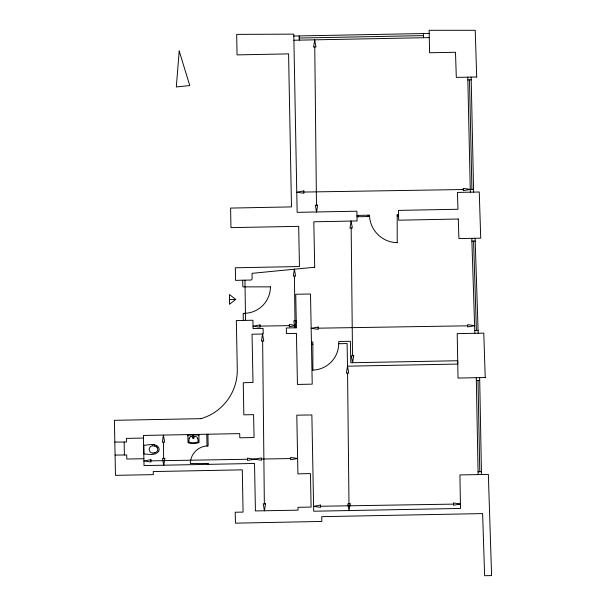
<?xml version="1.0" encoding="UTF-8"?>
<svg xmlns="http://www.w3.org/2000/svg" width="606" height="606" viewBox="0 0 606 606"><rect width="100%" height="100%" fill="white"/><g stroke="black" fill="none" stroke-linecap="round" stroke-linejoin="round"><path stroke-width="0.91" d="M270.435 286.835L270.299 289.516A26.467 26.467 0 0 1 246.968 313.158L244.286 313.34M338.815 343.723L347.094 343.541L347.503 366.183L348.745 373.152L346.382 373.152L347.503 366.183L457.788 364.055L457.735 360.744L350.813 362.752L350.397 341.299L338.815 341.473L338.587 346.344A26.762 26.762 0 0 1 315.468 369.895L312.817 370.13M188.814 441.713L189.17 438.638M235.742 299.455L229.477 304.303L229.477 294.546L235.742 299.455L229.477 299.455M470.264 189.405L463.287 190.648L463.226 188.337L470.264 189.405L473.574 189.345M207.547 445.918L205.79 446.069A17.854 17.854 0 0 0 190.413 461.749L190.292 463.514L208.434 463.522L208.494 464.347M398.566 214.585L397.15 214.645L397.21 216.001L398.566 216.001M311.454 344.253L312.87 344.193L312.81 342.011L311.454 342.011M474.756 330.543L478.119 330.421M299.22 38.042L423.511 35.618M198.094 434.979L188.633 435.153A0.795 0.795 0 0 0 187.868 435.972M143.47 438.047L126.404 438.403L126.457 442.009L114.807 442.069M293.781 36.034L429.184 33.436M293.895 40.231L429.306 37.625M356.964 215.41L369.546 215.175L369.546 216.531L357.017 216.766M476.346 380.485L479.657 380.424M201.048 418.663L114.405 420.322L115.466 475.346L153.295 474.634L153.235 471.559L242.302 469.847L243.067 512.108L235.211 512.221L235.446 523.16L321.824 521.44L321.733 516.653L482.611 513.585L484.626 575.7L491.595 575.579L488.345 474.4L459.916 474.93L460.507 508.442L313.696 511.222L311.863 414.943L296.796 415.178L297.917 473.869L310.446 473.574L311.098 507.078L297.978 507.32L298.038 510.154L255.421 510.926L254.535 463.461L144.016 465.59L143.425 435.449L239.703 433.616L239.817 437.812L254.065 437.517L253.588 414.648L243.839 414.822L243.248 382.727L252.997 382.492L252.051 334.209L263.224 334.027L263.102 328.414L253.058 328.588L252.937 320.256L236.332 320.551L237.279 369.016A50.396 50.396 0 0 1 201.04 418.64M467.84 79.947L471.203 79.886M471.854 241.12L475.225 241.059M260.035 326.111L289.35 325.634M143.88 458.734L126.813 459.03L126.699 454.954L115.057 455.068M150.871 460.863L247.506 459.265M261.451 459.03L290.645 458.56M478.066 471.794L481.429 471.741M303.826 192.064L463.287 189.526M318.188 328.179L467.718 325.816M320.612 506.252L453.477 504.124M270.496 286.865L242.832 286.865L242.718 280.184M245.551 320.377L245.438 313.4L243.188 313.4L243.309 320.438M192.481 437.873L194.367 437.873M397.157 242.65L394.408 242.468A28.118 28.118 0 0 1 369.796 218.554L369.524 215.819M197.738 438.464L198.207 441.539L197.844 442.077A16.635 16.635 0 0 1 189.216 442.304L188.754 441.736M368.13 215.175L368.19 216.592M475.104 238.279L478.179 333.262M471.794 238.34L474.869 333.323M473.574 241.12L476.407 330.482M423.45 33.55L423.571 37.746M299.159 35.913L299.273 40.11M469.491 79.947L471.915 189.345M467.779 77.167L470.317 192.185M471.15 77.106L473.627 192.125M207.903 434.207L208.138 445.91L207.017 445.971L206.782 434.207M198.859 434.388L199.041 442.539A17.415 17.415 0 0 1 188.042 442.774L187.868 434.623M479.657 377.644L481.49 474.513M478.005 380.424L479.778 471.741M476.286 377.705L478.119 474.574M244.96 280.184L245.438 313.4M124.154 442.069L124.389 455.015M294.433 276.169L294.963 320.907M351.169 228L352.525 355.775M347.564 373.152L348.98 503.889M314.764 46.965L316.476 205.123M262.633 341.064L264.345 503.889M163.461 442.191L163.635 458.378M397.21 215.289L397.21 242.718M358.381 215.35L358.381 216.766M312.87 344.193L312.87 370.198M207.373 463.522L207.373 464.408M193.42 436.926L193.42 438.82M198.048 434.919A0.795 0.795 0 0 1 198.859 435.699M190.822 436.767A10.832 10.832 0 0 1 195.965 436.653A2.212 2.212 0 0 1 197.707 438.426M189.125 438.585A2.212 2.212 0 0 1 190.776 436.699M158.658 451.099A3.341 3.341 0 0 0 158.59 447.531A5.825 5.825 0 0 0 156.833 445.796M158.658 451.144A5.81 5.81 0 0 1 156.954 452.932A8.31 8.31 0 0 1 154.644 454.03A11.696 11.696 0 0 1 151.591 454.477L143.895 454.008L143.774 445.319L151.402 444.493A8.704 8.704 0 0 1 154.204 444.698M152.917 453.061A3.636 3.636 0 0 1 149.22 449.493A3.636 3.636 0 0 1 152.78 445.796M152.803 445.864A4.946 4.946 0 0 1 154.568 446.046M154.568 446.008A5.583 5.583 0 0 1 156.272 446.834M156.318 446.819A3.909 3.909 0 0 1 157.424 448.039M157.409 448.046A2.742 2.742 0 0 1 157.462 450.72A3.924 3.924 0 0 1 156.378 451.947A5.053 5.053 0 0 1 154.841 452.75M154.886 452.735A6.53 6.53 0 0 1 152.977 453.061M154.197 444.706A9.219 9.219 0 0 1 156.848 445.842M192.837 437.782C193.685 439.774 194.458 436.131 192.844 437.729M193.011 435.562L193.655 435.661L193.019 435.532M179.209 51.048L176.308 86.976L189.784 85.56L179.209 51.048M163.4 435.214L162.332 442.244L164.643 442.191L163.4 435.214M164.817 458.378L163.756 465.355L162.514 458.439L164.817 458.378M262.512 334.088L261.451 341.125L263.754 341.064L262.512 334.088M294.372 269.132L293.304 276.169L295.614 276.109L294.372 269.132M265.526 503.828L264.466 510.866L263.224 503.889L265.526 503.828M296.084 320.907L295.024 327.884L293.781 320.907L296.084 320.907M314.703 39.996L313.582 47.026L315.946 46.965L314.703 39.996M317.658 205.123L316.537 212.161L315.294 205.184L317.658 205.123M351.109 221.023L349.988 228.061L352.351 228L351.109 221.023M353.707 355.775L352.586 362.752L351.344 355.775L353.707 355.775M350.162 503.828L349.041 510.866L347.799 503.889L350.162 503.828M150.871 459.681L143.895 460.984L150.932 461.984L150.871 459.681M254.475 459.151L247.506 460.446L247.506 458.144L261.451 460.212L261.451 457.909L254.475 459.151M320.551 505.071L313.582 506.374L320.612 507.373L320.551 505.071M303.826 190.943L296.857 192.185L303.826 193.246L303.826 190.943M260.035 324.93L253.058 326.172L260.035 327.232L260.035 324.93M296.319 325.52L289.35 326.763L289.35 324.452L296.319 325.52M318.188 327.058L311.219 328.293L318.188 329.361L318.188 327.058M474.756 325.695L467.779 326.937L467.718 324.634L474.756 325.695M297.622 458.5L290.645 459.742L290.592 457.439L297.622 458.5M460.446 504.01L453.477 505.252L453.477 502.942L460.446 504.01M314.703 267.246L252.051 273.329L252.111 278.593A1.477 1.477 0 0 1 250.755 280.048L235.567 280.366L235.325 267.776L299.455 266.534L298.682 226.341L230.954 227.644L230.598 208.078L291.478 206.896L288.577 53.881L237.044 54.888L236.688 34.375L293.781 34.141L297.152 212.335L356.904 211.214L357.078 220.963L313.817 221.796L314.703 267.246M296.379 327.763L286.335 327.998L286.396 333.558L296.44 333.376L297.448 384.446L312.219 384.151L310.507 294.016L295.728 294.251L296.379 327.763M476.702 76.992L456.31 77.401L455.485 52.283L429.601 52.76L429.124 30.3L475.225 30.3L476.702 76.992M458.265 219.016L398.687 220.198L398.513 210.388L457.969 209.259L457.439 192.42L479.248 192.004L480.725 238.166L458.916 238.575L458.265 219.016M485.217 377.53L458.03 378.061L457.197 333.618L483.793 333.141L485.217 377.53"/></g></svg>
